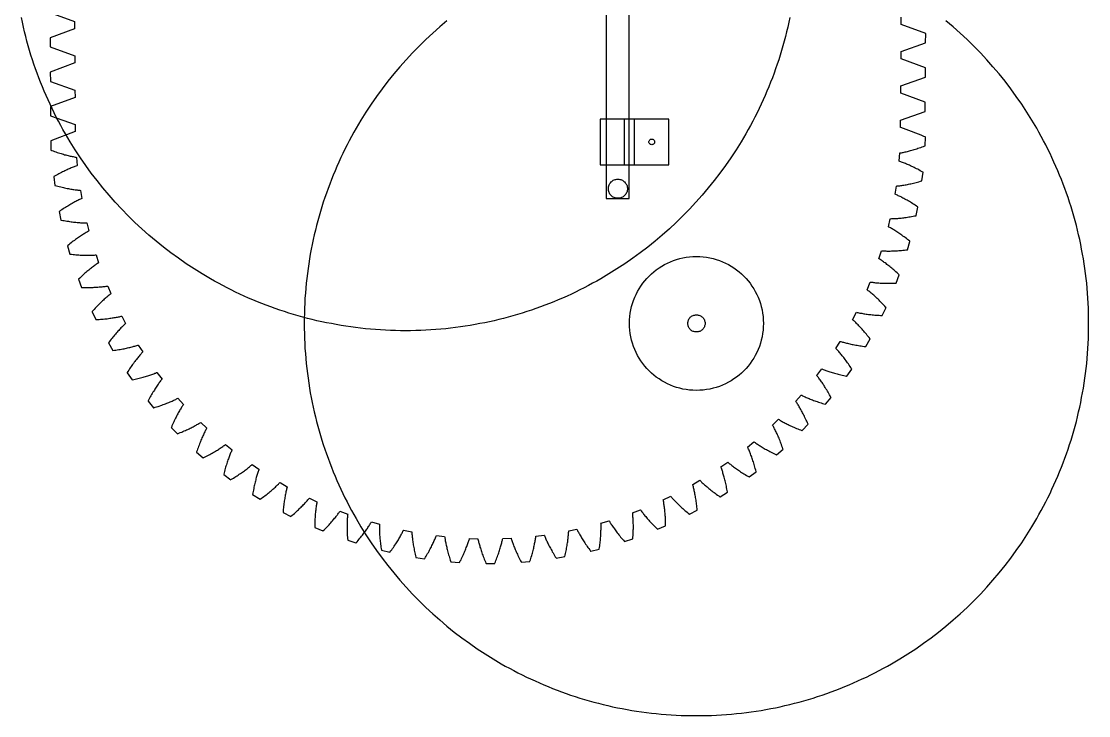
# Model space of a CAD drawing. Extents: x -0.5 to 13.6, y -1.6 to 19.1.
# Drawn here: x -0.35 to 13.6, y -1.65 to 7.43 of the extents above; entities that cross this region are included whole.
import ezdxf

# ---------------------------------------------------------------- set-up
doc = ezdxf.new("R2010")
doc.units = 0
doc.layers.add('Default Layer', color=1, linetype='CONTINUOUS')

msp = doc.modelspace()

# ---------------------------------------------------------------- linework, layer by layer
at = {"layer": 'Default Layer'}
for points in [[(7.294, 14.751), (7.294, 5.111), (7.594, 5.111), (7.594, 14.933), (7.593, 14.933), (5.951, 15.818), (5.811, 15.551), (7.294, 14.751)], [(7.666, 5.551), (7.666, 6.151), (7.216, 6.151), (7.216, 5.551), (7.666, 5.551)], [(8.116, 5.551), (8.116, 6.151), (7.532, 6.151), (7.532, 5.551), (8.116, 5.551)], [(7.891, 5.815), (7.884, 5.816), (7.877, 5.818), (7.871, 5.821), (7.865, 5.826), (7.861, 5.831), (7.857, 5.837), (7.855, 5.844), (7.854, 5.852), (7.855, 5.859), (7.857, 5.866), (7.861, 5.872), (7.865, 5.878), (7.871, 5.882), (7.877, 5.886), (7.884, 5.888), (7.891, 5.888), (7.899, 5.888), (7.905, 5.886), (7.912, 5.882), (7.917, 5.878), (7.922, 5.872), (7.925, 5.866), (7.927, 5.859), (7.928, 5.852), (7.927, 5.844), (7.925, 5.837), (7.922, 5.831), (7.917, 5.826), (7.912, 5.821), (7.905, 5.818), (7.899, 5.816), (7.891, 5.815)], [(7.324, 5.24), (7.324, 5.253), (7.326, 5.265), (7.329, 5.277), (7.334, 5.289), (7.339, 5.299), (7.345, 5.31), (7.352, 5.319), (7.36, 5.328), (7.369, 5.336), (7.379, 5.344), (7.389, 5.35), (7.4, 5.355), (7.412, 5.359), (7.424, 5.362), (7.436, 5.364), (7.449, 5.365), (7.462, 5.364), (7.474, 5.362), (7.486, 5.359), (7.497, 5.355), (7.508, 5.35), (7.519, 5.344), (7.528, 5.336), (7.537, 5.328), (7.545, 5.319), (7.552, 5.31), (7.559, 5.299), (7.564, 5.289), (7.568, 5.277), (7.571, 5.265), (7.573, 5.253), (7.574, 5.24), (7.573, 5.227), (7.571, 5.215), (7.568, 5.203), (7.564, 5.191), (7.559, 5.18), (7.552, 5.17), (7.545, 5.16), (7.537, 5.151), (7.528, 5.143), (7.519, 5.136), (7.508, 5.13), (7.497, 5.125), (7.486, 5.12), (7.474, 5.117), (7.462, 5.116), (7.449, 5.115), (7.436, 5.116), (7.424, 5.117), (7.412, 5.12), (7.4, 5.125), (7.389, 5.13), (7.379, 5.136), (7.369, 5.143), (7.36, 5.151), (7.352, 5.16), (7.345, 5.17), (7.339, 5.18), (7.334, 5.191), (7.329, 5.203), (7.326, 5.215), (7.324, 5.227), (7.324, 5.24)], [(7.6, 3.48), (7.601, 3.525), (7.605, 3.569), (7.61, 3.613), (7.618, 3.656), (7.628, 3.699), (7.639, 3.74), (7.653, 3.781), (7.669, 3.821), (7.686, 3.859), (7.706, 3.897), (7.727, 3.934), (7.749, 3.969), (7.774, 4.004), (7.8, 4.037), (7.827, 4.068), (7.856, 4.099), (7.887, 4.128), (7.918, 4.155), (7.951, 4.181), (7.986, 4.206), (8.021, 4.228), (8.058, 4.249), (8.096, 4.269), (8.134, 4.286), (8.174, 4.302), (8.215, 4.316), (8.256, 4.327), (8.299, 4.337), (8.342, 4.345), (8.386, 4.35), (8.43, 4.354), (8.475, 4.355), (8.52, 4.354), (8.564, 4.35), (8.608, 4.345), (8.651, 4.337), (8.694, 4.327), (8.735, 4.316), (8.776, 4.302), (8.816, 4.286), (8.854, 4.269), (8.892, 4.249), (8.929, 4.228), (8.964, 4.206), (8.999, 4.181), (9.032, 4.155), (9.063, 4.128), (9.094, 4.099), (9.123, 4.068), (9.15, 4.037), (9.176, 4.004), (9.201, 3.969), (9.223, 3.934), (9.244, 3.897), (9.264, 3.859), (9.281, 3.821), (9.297, 3.781), (9.311, 3.74), (9.322, 3.699), (9.332, 3.656), (9.34, 3.613), (9.345, 3.569), (9.349, 3.525), (9.35, 3.48), (9.349, 3.435), (9.345, 3.391), (9.34, 3.347), (9.332, 3.304), (9.322, 3.261), (9.311, 3.22), (9.297, 3.179), (9.281, 3.139), (9.264, 3.101), (9.244, 3.063), (9.223, 3.026), (9.201, 2.991), (9.176, 2.956), (9.15, 2.923), (9.123, 2.892), (9.094, 2.861), (9.063, 2.832), (9.032, 2.805), (8.999, 2.779), (8.964, 2.754), (8.929, 2.732), (8.892, 2.711), (8.854, 2.691), (8.816, 2.674), (8.776, 2.658), (8.735, 2.644), (8.694, 2.633), (8.651, 2.623), (8.608, 2.615), (8.564, 2.61), (8.52, 2.606), (8.475, 2.605), (8.43, 2.606), (8.386, 2.61), (8.342, 2.615), (8.299, 2.623), (8.256, 2.633), (8.215, 2.644), (8.174, 2.658), (8.134, 2.674), (8.096, 2.691), (8.058, 2.711), (8.021, 2.732), (7.986, 2.754), (7.951, 2.779), (7.918, 2.805), (7.887, 2.832), (7.856, 2.861), (7.827, 2.892), (7.8, 2.923), (7.774, 2.956), (7.749, 2.991), (7.727, 3.026), (7.706, 3.063), (7.686, 3.101), (7.669, 3.139), (7.653, 3.179), (7.639, 3.22), (7.628, 3.261), (7.618, 3.304), (7.61, 3.347), (7.605, 3.391), (7.601, 3.435), (7.6, 3.48)], [(8.363, 3.48), (8.363, 3.492), (8.365, 3.503), (8.368, 3.513), (8.371, 3.524), (8.376, 3.534), (8.382, 3.543), (8.388, 3.552), (8.395, 3.56), (8.403, 3.567), (8.412, 3.573), (8.421, 3.579), (8.431, 3.584), (8.442, 3.587), (8.452, 3.59), (8.463, 3.592), (8.475, 3.592), (8.487, 3.592), (8.498, 3.59), (8.508, 3.587), (8.519, 3.584), (8.529, 3.579), (8.538, 3.573), (8.547, 3.567), (8.555, 3.56), (8.562, 3.552), (8.568, 3.543), (8.574, 3.534), (8.579, 3.524), (8.582, 3.513), (8.585, 3.503), (8.587, 3.492), (8.588, 3.48), (8.587, 3.468), (8.585, 3.457), (8.582, 3.447), (8.579, 3.436), (8.574, 3.426), (8.568, 3.417), (8.562, 3.408), (8.555, 3.4), (8.547, 3.393), (8.538, 3.387), (8.529, 3.381), (8.519, 3.376), (8.508, 3.373), (8.498, 3.37), (8.487, 3.368), (8.475, 3.368), (8.463, 3.368), (8.452, 3.37), (8.442, 3.373), (8.431, 3.376), (8.421, 3.381), (8.412, 3.387), (8.403, 3.393), (8.395, 3.4), (8.388, 3.408), (8.382, 3.417), (8.376, 3.426), (8.371, 3.436), (8.368, 3.447), (8.365, 3.457), (8.363, 3.468), (8.363, 3.48)]]:
    msp.add_lwpolyline(points, close=True, dxfattribs=at)
for points in [[(0.028, 7.541), (0.35, 7.426), (0.35, 7.331), (0.029, 7.213), (0.03, 7.092), (0.352, 6.978), (0.352, 6.883), (0.032, 6.764), (0.033, 6.643), (0.355, 6.529), (0.356, 6.434), (0.035, 6.315), (0.036, 6.194), (0.358, 6.081), (0.359, 5.986), (0.039, 5.866), (0.04, 5.745), (0.048, 5.743), (0.048, 5.741), (0.05, 5.741), (0.068, 5.734), (0.087, 5.727), (0.104, 5.721), (0.122, 5.715), (0.139, 5.71), (0.156, 5.704), (0.173, 5.699), (0.189, 5.694), (0.205, 5.69), (0.22, 5.685), (0.236, 5.681), (0.25, 5.677), (0.265, 5.674), (0.279, 5.67), (0.293, 5.667), (0.306, 5.664), (0.319, 5.661), (0.332, 5.659), (0.344, 5.656), (0.356, 5.654), (0.368, 5.652), (0.376, 5.65), (0.385, 5.542), (0.378, 5.54), (0.367, 5.535), (0.355, 5.531), (0.343, 5.527), (0.331, 5.522), (0.319, 5.517), (0.306, 5.512), (0.293, 5.506), (0.28, 5.5), (0.266, 5.494), (0.252, 5.488), (0.238, 5.481), (0.223, 5.474), (0.208, 5.467), (0.193, 5.46), (0.178, 5.452), (0.162, 5.444), (0.146, 5.435), (0.13, 5.426), (0.113, 5.417), (0.096, 5.408), (0.079, 5.398), (0.077, 5.396), (0.092, 5.283), (0.094, 5.283), (0.113, 5.277), (0.132, 5.272), (0.15, 5.268), (0.168, 5.263), (0.186, 5.259), (0.203, 5.255), (0.22, 5.251), (0.236, 5.248), (0.253, 5.244), (0.268, 5.241), (0.284, 5.238), (0.299, 5.236), (0.314, 5.233), (0.328, 5.231), (0.342, 5.229), (0.356, 5.227), (0.369, 5.225), (0.382, 5.224), (0.394, 5.222), (0.406, 5.221), (0.418, 5.22), (0.426, 5.219), (0.444, 5.112), (0.437, 5.109), (0.426, 5.104), (0.415, 5.099), (0.404, 5.093), (0.392, 5.087), (0.38, 5.082), (0.368, 5.075), (0.355, 5.069), (0.342, 5.062), (0.329, 5.055), (0.316, 5.047), (0.302, 5.039), (0.288, 5.031), (0.274, 5.023), (0.26, 5.014), (0.245, 5.005), (0.23, 4.996), (0.214, 4.986), (0.199, 4.976), (0.183, 4.965), (0.167, 4.954), (0.151, 4.943), (0.149, 4.942), (0.172, 4.83), (0.175, 4.83), (0.194, 4.826), (0.213, 4.823), (0.232, 4.819), (0.25, 4.816), (0.268, 4.814), (0.285, 4.811), (0.303, 4.809), (0.319, 4.806), (0.336, 4.804), (0.352, 4.803), (0.368, 4.801), (0.383, 4.8), (0.398, 4.798), (0.412, 4.797), (0.426, 4.796), (0.44, 4.795), (0.453, 4.795), (0.466, 4.794), (0.479, 4.794), (0.491, 4.793), (0.503, 4.793), (0.511, 4.793), (0.537, 4.688), (0.53, 4.684), (0.52, 4.678), (0.51, 4.672), (0.499, 4.666), (0.488, 4.659), (0.476, 4.652), (0.464, 4.645), (0.452, 4.638), (0.44, 4.63), (0.428, 4.622), (0.415, 4.613), (0.402, 4.604), (0.389, 4.595), (0.375, 4.585), (0.361, 4.576), (0.347, 4.565), (0.333, 4.555), (0.319, 4.544), (0.304, 4.532), (0.289, 4.521), (0.274, 4.509), (0.259, 4.496), (0.257, 4.495), (0.289, 4.385), (0.292, 4.385), (0.311, 4.383), (0.33, 4.381), (0.349, 4.379), (0.368, 4.378), (0.386, 4.376), (0.404, 4.375), (0.421, 4.374), (0.438, 4.373), (0.454, 4.373), (0.47, 4.372), (0.486, 4.372), (0.502, 4.371), (0.516, 4.371), (0.531, 4.371), (0.545, 4.372), (0.559, 4.372), (0.572, 4.372), (0.585, 4.373), (0.598, 4.373), (0.61, 4.374), (0.622, 4.375), (0.63, 4.375), (0.664, 4.272), (0.658, 4.268), (0.648, 4.262), (0.638, 4.255), (0.628, 4.248), (0.617, 4.24), (0.606, 4.232), (0.595, 4.224), (0.584, 4.216), (0.572, 4.207), (0.561, 4.198), (0.549, 4.188), (0.536, 4.178), (0.524, 4.168), (0.511, 4.157), (0.498, 4.146), (0.485, 4.135), (0.472, 4.123), (0.458, 4.111), (0.444, 4.099), (0.431, 4.086), (0.417, 4.073), (0.402, 4.059), (0.401, 4.057), (0.442, 3.951), (0.444, 3.951), (0.464, 3.95), (0.483, 3.95), (0.502, 3.95), (0.52, 3.95), (0.539, 3.95), (0.556, 3.95), (0.574, 3.95), (0.591, 3.951), (0.607, 3.952), (0.623, 3.952), (0.639, 3.953), (0.654, 3.954), (0.669, 3.956), (0.684, 3.957), (0.698, 3.958), (0.711, 3.959), (0.725, 3.961), (0.738, 3.962), (0.75, 3.964), (0.762, 3.966), (0.774, 3.967), (0.782, 3.969), (0.825, 3.869), (0.819, 3.864), (0.809, 3.857), (0.8, 3.849), (0.79, 3.841), (0.78, 3.833), (0.77, 3.824), (0.76, 3.815), (0.749, 3.806), (0.738, 3.796), (0.727, 3.786), (0.716, 3.775), (0.704, 3.765), (0.693, 3.753), (0.681, 3.742), (0.669, 3.73), (0.657, 3.717), (0.645, 3.705), (0.632, 3.692), (0.619, 3.678), (0.607, 3.664), (0.594, 3.65), (0.58, 3.635), (0.579, 3.633), (0.628, 3.53), (0.631, 3.531), (0.65, 3.532), (0.67, 3.533), (0.689, 3.534), (0.707, 3.535), (0.725, 3.537), (0.743, 3.539), (0.76, 3.541), (0.777, 3.542), (0.793, 3.544), (0.809, 3.547), (0.825, 3.549), (0.84, 3.551), (0.855, 3.553), (0.869, 3.556), (0.883, 3.558), (0.897, 3.561), (0.91, 3.563), (0.923, 3.566), (0.935, 3.568), (0.947, 3.571), (0.958, 3.574), (0.966, 3.575), (1.017, 3.479), (1.011, 3.474), (1.002, 3.466), (0.994, 3.458), (0.985, 3.449), (0.975, 3.44), (0.966, 3.43), (0.956, 3.421), (0.947, 3.41), (0.936, 3.4), (0.926, 3.389), (0.916, 3.377), (0.905, 3.366), (0.895, 3.354), (0.884, 3.341), (0.873, 3.328), (0.862, 3.315), (0.85, 3.301), (0.839, 3.287), (0.828, 3.273), (0.816, 3.258), (0.804, 3.242), (0.792, 3.227), (0.791, 3.225), (0.848, 3.126), (0.851, 3.127), (0.87, 3.129), (0.889, 3.132), (0.908, 3.135), (0.926, 3.138), (0.944, 3.141), (0.962, 3.144), (0.979, 3.147), (0.996, 3.15), (1.012, 3.153), (1.028, 3.157), (1.043, 3.16), (1.058, 3.164), (1.072, 3.167), (1.086, 3.171), (1.1, 3.174), (1.113, 3.178), (1.126, 3.181), (1.139, 3.185), (1.151, 3.189), (1.162, 3.192), (1.174, 3.196), (1.181, 3.198), (1.24, 3.107), (1.234, 3.101), (1.226, 3.092), (1.218, 3.083), (1.21, 3.074), (1.202, 3.064), (1.193, 3.054), (1.184, 3.043), (1.175, 3.032), (1.166, 3.021), (1.157, 3.009), (1.147, 2.997), (1.138, 2.984), (1.128, 2.972), (1.118, 2.958), (1.108, 2.944), (1.098, 2.93), (1.088, 2.916), (1.078, 2.901), (1.068, 2.885), (1.057, 2.87), (1.047, 2.853), (1.036, 2.837), (1.035, 2.835), (1.1, 2.741), (1.103, 2.742), (1.122, 2.746), (1.141, 2.75), (1.159, 2.754), (1.177, 2.759), (1.195, 2.763), (1.212, 2.768), (1.229, 2.772), (1.245, 2.777), (1.261, 2.781), (1.276, 2.786), (1.291, 2.791), (1.306, 2.795), (1.32, 2.8), (1.334, 2.805), (1.347, 2.809), (1.36, 2.814), (1.373, 2.819), (1.385, 2.823), (1.397, 2.828), (1.408, 2.832), (1.419, 2.837), (1.426, 2.84), (1.492, 2.753), (1.487, 2.747), (1.48, 2.738), (1.472, 2.728), (1.465, 2.718), (1.457, 2.707), (1.45, 2.696), (1.442, 2.685), (1.434, 2.674), (1.425, 2.662), (1.417, 2.649), (1.409, 2.636), (1.4, 2.623), (1.392, 2.609), (1.383, 2.595), (1.374, 2.581), (1.365, 2.566), (1.356, 2.551), (1.347, 2.535), (1.338, 2.519), (1.329, 2.502), (1.32, 2.485), (1.311, 2.468), (1.31, 2.465), (1.382, 2.377), (1.384, 2.378), (1.403, 2.384), (1.422, 2.39), (1.44, 2.395), (1.457, 2.401), (1.475, 2.407), (1.491, 2.413), (1.508, 2.419), (1.524, 2.425), (1.539, 2.431), (1.554, 2.436), (1.569, 2.442), (1.583, 2.448), (1.597, 2.454), (1.61, 2.46), (1.623, 2.465), (1.636, 2.471), (1.648, 2.477), (1.659, 2.482), (1.671, 2.488), (1.682, 2.493), (1.692, 2.498), (1.699, 2.502), (1.772, 2.421), (1.767, 2.414), (1.761, 2.404), (1.754, 2.394), (1.748, 2.384), (1.741, 2.373), (1.734, 2.361), (1.727, 2.349), (1.72, 2.337), (1.713, 2.324), (1.705, 2.311), (1.698, 2.298), (1.691, 2.284), (1.683, 2.27), (1.676, 2.255), (1.668, 2.24), (1.66, 2.224), (1.653, 2.208), (1.645, 2.192), (1.637, 2.175), (1.63, 2.158), (1.622, 2.14), (1.614, 2.122), (1.613, 2.12), (1.693, 2.038), (1.695, 2.039), (1.713, 2.046), (1.731, 2.053), (1.749, 2.06), (1.766, 2.067), (1.782, 2.075), (1.799, 2.082), (1.814, 2.089), (1.83, 2.096), (1.845, 2.103), (1.859, 2.11), (1.873, 2.117), (1.887, 2.124), (1.9, 2.131), (1.913, 2.138), (1.926, 2.145), (1.938, 2.151), (1.949, 2.158), (1.96, 2.164), (1.971, 2.171), (1.982, 2.177), (1.992, 2.183), (1.998, 2.187), (2.077, 2.112), (2.073, 2.105), (2.068, 2.095), (2.062, 2.084), (2.056, 2.073), (2.05, 2.062), (2.045, 2.05), (2.039, 2.037), (2.032, 2.025), (2.026, 2.011), (2.02, 1.998), (2.014, 1.984), (2.008, 1.969), (2.001, 1.954), (1.995, 1.939), (1.989, 1.923), (1.982, 1.907), (1.976, 1.891), (1.969, 1.874), (1.963, 1.856), (1.957, 1.838), (1.951, 1.82), (1.944, 1.801), (1.944, 1.799), (2.029, 1.724), (2.031, 1.725), (2.049, 1.734), (2.066, 1.742), (2.083, 1.751), (2.1, 1.76), (2.116, 1.768), (2.131, 1.776), (2.147, 1.785), (2.161, 1.793), (2.176, 1.802), (2.19, 1.81), (2.203, 1.818), (2.216, 1.826), (2.229, 1.834), (2.241, 1.842), (2.253, 1.849), (2.264, 1.857), (2.275, 1.864), (2.286, 1.872), (2.296, 1.879), (2.306, 1.886), (2.316, 1.893), (2.322, 1.898), (2.407, 1.829), (2.404, 1.822), (2.399, 1.811), (2.394, 1.8), (2.389, 1.789), (2.384, 1.777), (2.379, 1.764), (2.374, 1.751), (2.369, 1.738), (2.364, 1.725), (2.359, 1.711), (2.354, 1.696), (2.349, 1.681), (2.344, 1.666), (2.339, 1.65), (2.333, 1.634), (2.328, 1.617), (2.323, 1.6), (2.318, 1.583), (2.314, 1.565), (2.309, 1.547), (2.304, 1.528), (2.299, 1.509), (2.299, 1.506), (2.39, 1.438), (2.392, 1.44), (2.409, 1.45), (2.426, 1.46), (2.442, 1.47), (2.458, 1.479), (2.473, 1.489), (2.488, 1.499), (2.502, 1.509), (2.516, 1.518), (2.53, 1.527), (2.543, 1.537), (2.556, 1.546), (2.568, 1.555), (2.58, 1.564), (2.592, 1.573), (2.603, 1.581), (2.614, 1.59), (2.624, 1.598), (2.634, 1.606), (2.644, 1.614), (2.653, 1.622), (2.662, 1.63), (2.668, 1.635), (2.758, 1.574), (2.755, 1.566), (2.751, 1.555), (2.747, 1.544), (2.744, 1.532), (2.74, 1.519), (2.736, 1.507), (2.732, 1.494), (2.728, 1.48), (2.724, 1.466), (2.72, 1.451), (2.716, 1.437), (2.712, 1.421), (2.708, 1.406), (2.704, 1.39), (2.701, 1.373), (2.697, 1.356), (2.693, 1.339), (2.69, 1.321), (2.686, 1.303), (2.683, 1.284), (2.68, 1.265), (2.676, 1.246), (2.676, 1.243), (2.773, 1.183), (2.775, 1.184), (2.791, 1.196), (2.807, 1.207), (2.822, 1.218), (2.837, 1.229), (2.851, 1.24), (2.865, 1.251), (2.879, 1.262), (2.892, 1.272), (2.905, 1.283), (2.917, 1.293), (2.929, 1.303), (2.941, 1.313), (2.952, 1.323), (2.963, 1.333), (2.973, 1.342), (2.984, 1.352), (2.993, 1.361), (3.003, 1.37), (3.012, 1.379), (3.02, 1.387), (3.029, 1.396), (3.034, 1.401), (3.128, 1.347), (3.126, 1.34), (3.123, 1.328), (3.12, 1.316), (3.118, 1.304), (3.115, 1.292), (3.112, 1.279), (3.109, 1.265), (3.106, 1.251), (3.103, 1.237), (3.1, 1.222), (3.098, 1.207), (3.095, 1.192), (3.092, 1.176), (3.09, 1.159), (3.088, 1.143), (3.085, 1.125), (3.083, 1.108), (3.081, 1.09), (3.079, 1.071), (3.077, 1.053), (3.075, 1.033), (3.074, 1.014), (3.074, 1.011), (3.175, 0.959), (3.177, 0.96), (3.192, 0.973), (3.206, 0.985), (3.221, 0.998), (3.235, 1.01), (3.248, 1.022), (3.261, 1.034), (3.274, 1.046), (3.286, 1.058), (3.298, 1.069), (3.31, 1.08), (3.321, 1.091), (3.332, 1.102), (3.342, 1.113), (3.352, 1.124), (3.362, 1.134), (3.371, 1.144), (3.38, 1.154), (3.389, 1.164), (3.397, 1.173), (3.405, 1.182), (3.413, 1.191), (3.418, 1.197), (3.516, 1.151), (3.515, 1.144), (3.513, 1.132), (3.511, 1.12), (3.509, 1.108), (3.507, 1.095), (3.505, 1.082), (3.503, 1.068), (3.501, 1.054), (3.5, 1.039), (3.498, 1.025), (3.497, 1.009), (3.495, 0.994), (3.494, 0.978), (3.493, 0.961), (3.492, 0.944), (3.491, 0.927), (3.49, 0.909), (3.489, 0.891), (3.489, 0.872), (3.489, 0.853), (3.488, 0.834), (3.488, 0.814), (3.488, 0.812), (3.593, 0.768), (3.595, 0.77), (3.609, 0.783), (3.623, 0.797), (3.636, 0.811), (3.649, 0.824), (3.662, 0.837), (3.674, 0.85), (3.685, 0.863), (3.697, 0.875), (3.708, 0.888), (3.718, 0.9), (3.729, 0.912), (3.738, 0.924), (3.748, 0.935), (3.757, 0.946), (3.766, 0.958), (3.774, 0.968), (3.783, 0.979), (3.79, 0.989), (3.798, 0.999), (3.805, 1.009), (3.812, 1.019), (3.816, 1.025), (3.918, 0.987), (3.917, 0.979), (3.916, 0.968), (3.915, 0.956), (3.914, 0.943), (3.913, 0.93), (3.913, 0.917), (3.912, 0.903), (3.911, 0.889), (3.911, 0.874), (3.91, 0.859), (3.91, 0.844), (3.91, 0.828), (3.91, 0.812), (3.91, 0.796), (3.911, 0.779), (3.911, 0.761), (3.912, 0.744), (3.912, 0.726), (3.913, 0.707), (3.915, 0.688), (3.916, 0.669), (3.918, 0.649), (3.918, 0.647), (4.026, 0.611), (4.028, 0.613), (4.041, 0.628), (4.053, 0.643), (4.065, 0.657), (4.077, 0.672), (4.089, 0.686), (4.1, 0.7), (4.11, 0.713), (4.12, 0.727), (4.13, 0.74), (4.14, 0.753), (4.149, 0.766), (4.158, 0.778), (4.167, 0.79), (4.175, 0.802), (4.183, 0.814), (4.19, 0.826), (4.198, 0.837), (4.205, 0.848), (4.211, 0.859), (4.218, 0.869), (4.224, 0.879), (4.228, 0.886), (4.332, 0.856), (4.332, 0.848), (4.332, 0.836), (4.332, 0.824), (4.332, 0.812), (4.332, 0.799), (4.332, 0.785), (4.333, 0.772), (4.333, 0.757), (4.334, 0.743), (4.335, 0.728), (4.336, 0.713), (4.337, 0.697), (4.338, 0.681), (4.34, 0.664), (4.341, 0.648), (4.343, 0.63), (4.345, 0.613), (4.348, 0.595), (4.35, 0.576), (4.353, 0.558), (4.356, 0.538), (4.359, 0.519), (4.359, 0.517), (4.47, 0.49), (4.471, 0.492), (4.483, 0.508), (4.494, 0.523), (4.505, 0.539), (4.516, 0.554), (4.526, 0.569), (4.536, 0.584), (4.546, 0.598), (4.555, 0.613), (4.564, 0.627), (4.572, 0.64), (4.58, 0.654), (4.588, 0.667), (4.596, 0.68), (4.603, 0.693), (4.61, 0.705), (4.616, 0.717), (4.623, 0.729), (4.629, 0.74), (4.635, 0.751), (4.64, 0.762), (4.645, 0.773), (4.649, 0.78), (4.755, 0.759), (4.756, 0.751), (4.757, 0.739), (4.758, 0.727), (4.759, 0.714), (4.76, 0.701), (4.761, 0.688), (4.763, 0.674), (4.764, 0.66), (4.766, 0.646), (4.768, 0.631), (4.77, 0.616), (4.773, 0.6), (4.775, 0.585), (4.778, 0.568), (4.781, 0.552), (4.785, 0.534), (4.788, 0.517), (4.792, 0.499), (4.796, 0.481), (4.8, 0.463), (4.804, 0.444), (4.809, 0.425), (4.81, 0.422), (4.922, 0.405), (4.924, 0.407), (4.934, 0.424), (4.944, 0.44), (4.954, 0.456), (4.963, 0.472), (4.972, 0.488), (4.981, 0.504), (4.989, 0.519), (4.997, 0.534), (5.005, 0.549), (5.012, 0.563), (5.019, 0.577), (5.026, 0.591), (5.032, 0.604), (5.038, 0.617), (5.044, 0.63), (5.05, 0.643), (5.055, 0.655), (5.06, 0.667), (5.065, 0.679), (5.07, 0.69), (5.074, 0.701), (5.077, 0.708), (5.185, 0.695), (5.186, 0.688), (5.188, 0.676), (5.19, 0.664), (5.192, 0.652), (5.194, 0.639), (5.196, 0.626), (5.199, 0.612), (5.202, 0.598), (5.205, 0.584), (5.208, 0.57), (5.212, 0.555), (5.215, 0.539), (5.219, 0.524), (5.223, 0.508), (5.228, 0.491), (5.232, 0.474), (5.237, 0.457), (5.242, 0.44), (5.248, 0.422), (5.253, 0.404), (5.259, 0.386), (5.265, 0.367), (5.266, 0.365), (5.38, 0.356), (5.381, 0.358), (5.39, 0.376), (5.399, 0.393), (5.407, 0.41), (5.415, 0.427), (5.423, 0.443), (5.43, 0.46), (5.437, 0.475), (5.444, 0.491), (5.45, 0.506), (5.457, 0.521), (5.462, 0.536), (5.468, 0.55), (5.473, 0.564), (5.479, 0.578), (5.483, 0.591), (5.488, 0.604), (5.492, 0.616), (5.497, 0.629), (5.5, 0.641), (5.504, 0.652), (5.508, 0.663), (5.51, 0.671), (5.618, 0.667), (5.62, 0.659), (5.623, 0.648), (5.626, 0.636), (5.629, 0.624), (5.632, 0.611), (5.635, 0.599), (5.639, 0.585), (5.643, 0.572), (5.647, 0.558), (5.652, 0.543), (5.656, 0.529), (5.661, 0.514), (5.666, 0.499), (5.672, 0.483), (5.677, 0.467), (5.683, 0.451), (5.689, 0.434), (5.696, 0.417), (5.703, 0.4), (5.71, 0.382), (5.717, 0.364), (5.725, 0.346), (5.726, 0.344), (5.84, 0.345), (5.841, 0.347), (5.848, 0.365), (5.856, 0.383), (5.863, 0.401), (5.869, 0.418), (5.876, 0.435), (5.882, 0.452), (5.887, 0.468), (5.893, 0.484), (5.898, 0.5), (5.903, 0.515), (5.908, 0.53), (5.912, 0.545), (5.916, 0.559), (5.92, 0.573), (5.924, 0.587), (5.928, 0.6), (5.931, 0.613), (5.934, 0.626), (5.937, 0.638), (5.94, 0.65), (5.942, 0.661), (5.944, 0.669), (6.053, 0.674), (6.055, 0.666), (6.059, 0.655), (6.062, 0.644), (6.066, 0.632), (6.071, 0.619), (6.075, 0.607), (6.08, 0.594), (6.085, 0.581), (6.09, 0.567), (6.096, 0.553), (6.101, 0.539), (6.108, 0.524), (6.114, 0.51), (6.12, 0.494), (6.127, 0.479), (6.135, 0.463), (6.142, 0.447), (6.15, 0.431), (6.158, 0.414), (6.167, 0.397), (6.176, 0.38), (6.185, 0.363), (6.186, 0.36), (6.299, 0.37), (6.3, 0.373), (6.306, 0.391), (6.312, 0.41), (6.317, 0.428), (6.323, 0.446), (6.328, 0.463), (6.332, 0.48), (6.337, 0.497), (6.341, 0.513), (6.345, 0.529), (6.349, 0.545), (6.352, 0.561), (6.355, 0.576), (6.358, 0.59), (6.361, 0.604), (6.364, 0.618), (6.366, 0.632), (6.369, 0.645), (6.371, 0.658), (6.373, 0.67), (6.375, 0.682), (6.376, 0.694), (6.377, 0.702), (6.485, 0.715), (6.488, 0.708), (6.492, 0.697), (6.497, 0.686), (6.502, 0.674), (6.507, 0.663), (6.513, 0.65), (6.519, 0.638), (6.525, 0.625), (6.531, 0.612), (6.538, 0.599), (6.544, 0.585), (6.552, 0.571), (6.559, 0.557), (6.567, 0.542), (6.575, 0.527), (6.584, 0.512), (6.592, 0.497), (6.602, 0.481), (6.611, 0.465), (6.621, 0.449), (6.631, 0.432), (6.642, 0.416), (6.643, 0.414), (6.755, 0.433), (6.756, 0.435), (6.76, 0.454), (6.765, 0.473), (6.769, 0.492), (6.772, 0.51), (6.776, 0.527), (6.779, 0.545), (6.782, 0.562), (6.785, 0.579), (6.788, 0.595), (6.79, 0.611), (6.793, 0.627), (6.795, 0.642), (6.796, 0.657), (6.798, 0.671), (6.8, 0.685), (6.801, 0.699), (6.802, 0.712), (6.803, 0.725), (6.804, 0.738), (6.805, 0.75), (6.806, 0.761), (6.806, 0.769), (6.913, 0.792), (6.916, 0.785), (6.921, 0.774), (6.927, 0.763), (6.933, 0.752), (6.939, 0.741), (6.945, 0.729), (6.952, 0.717), (6.959, 0.705), (6.967, 0.692), (6.974, 0.679), (6.982, 0.666), (6.991, 0.653), (6.999, 0.639), (7.008, 0.625), (7.018, 0.611), (7.027, 0.597), (7.037, 0.582), (7.048, 0.567), (7.058, 0.552), (7.069, 0.537), (7.081, 0.521), (7.093, 0.506), (7.094, 0.504), (7.205, 0.532), (7.205, 0.534), (7.208, 0.553), (7.211, 0.573), (7.213, 0.591), (7.216, 0.61), (7.218, 0.628), (7.22, 0.645), (7.221, 0.663), (7.223, 0.68), (7.224, 0.696), (7.225, 0.712), (7.226, 0.728), (7.227, 0.743), (7.228, 0.758), (7.228, 0.773), (7.229, 0.787), (7.229, 0.801), (7.229, 0.814), (7.229, 0.827), (7.229, 0.839), (7.229, 0.852), (7.229, 0.863), (7.228, 0.871), (7.333, 0.902), (7.337, 0.895), (7.343, 0.885), (7.349, 0.875), (7.356, 0.864), (7.363, 0.853), (7.37, 0.842), (7.378, 0.831), (7.386, 0.819), (7.394, 0.807), (7.403, 0.795), (7.412, 0.783), (7.422, 0.77), (7.431, 0.757), (7.441, 0.744), (7.452, 0.731), (7.463, 0.717), (7.474, 0.703), (7.485, 0.689), (7.497, 0.675), (7.51, 0.661), (7.522, 0.646), (7.535, 0.631), (7.537, 0.63), (7.645, 0.666), (7.645, 0.669), (7.646, 0.688), (7.648, 0.708), (7.649, 0.727), (7.649, 0.745), (7.65, 0.763), (7.65, 0.781), (7.651, 0.798), (7.651, 0.815), (7.651, 0.832), (7.651, 0.848), (7.65, 0.864), (7.65, 0.879), (7.649, 0.894), (7.649, 0.908), (7.648, 0.923), (7.647, 0.936), (7.646, 0.95), (7.645, 0.963), (7.644, 0.975), (7.643, 0.987), (7.642, 0.999), (7.641, 1.007), (7.742, 1.046), (7.747, 1.039), (7.754, 1.03), (7.761, 1.02), (7.769, 1.01), (7.777, 1), (7.785, 0.989), (7.793, 0.979), (7.802, 0.968), (7.812, 0.956), (7.821, 0.945), (7.831, 0.933), (7.842, 0.921), (7.852, 0.909), (7.863, 0.897), (7.875, 0.885), (7.887, 0.872), (7.899, 0.859), (7.912, 0.846), (7.925, 0.833), (7.938, 0.82), (7.952, 0.806), (7.966, 0.792), (7.968, 0.791), (8.073, 0.836), (8.073, 0.838), (8.072, 0.858), (8.072, 0.877), (8.071, 0.896), (8.071, 0.915), (8.07, 0.933), (8.069, 0.951), (8.068, 0.968), (8.067, 0.985), (8.065, 1.001), (8.064, 1.018), (8.062, 1.033), (8.061, 1.048), (8.059, 1.063), (8.057, 1.078), (8.055, 1.092), (8.053, 1.105), (8.051, 1.119), (8.049, 1.131), (8.047, 1.144), (8.045, 1.156), (8.043, 1.167), (8.041, 1.175), (8.139, 1.222), (8.144, 1.216), (8.152, 1.207), (8.16, 1.198), (8.168, 1.189), (8.177, 1.179), (8.186, 1.169), (8.196, 1.159), (8.205, 1.149), (8.216, 1.139), (8.226, 1.128), (8.237, 1.117), (8.248, 1.106), (8.26, 1.095), (8.272, 1.084), (8.284, 1.072), (8.297, 1.061), (8.31, 1.049), (8.324, 1.037), (8.338, 1.025), (8.353, 1.012), (8.367, 1), (8.383, 0.988), (8.385, 0.986), (8.485, 1.04), (8.485, 1.042), (8.483, 1.062), (8.481, 1.081), (8.479, 1.1), (8.477, 1.118), (8.475, 1.136), (8.472, 1.154), (8.47, 1.171), (8.467, 1.188), (8.465, 1.204), (8.462, 1.22), (8.459, 1.235), (8.456, 1.25), (8.453, 1.265), (8.45, 1.279), (8.447, 1.293), (8.444, 1.307), (8.441, 1.32), (8.438, 1.332), (8.435, 1.344), (8.432, 1.356), (8.429, 1.367), (8.427, 1.375), (8.521, 1.43), (8.526, 1.424), (8.535, 1.416), (8.543, 1.408), (8.552, 1.399), (8.562, 1.39), (8.572, 1.381), (8.582, 1.372), (8.592, 1.362), (8.603, 1.353), (8.615, 1.343), (8.627, 1.333), (8.639, 1.323), (8.651, 1.313), (8.664, 1.303), (8.677, 1.292), (8.691, 1.281), (8.705, 1.271), (8.72, 1.26), (8.735, 1.249), (8.75, 1.238), (8.766, 1.227), (8.782, 1.216), (8.784, 1.214), (8.88, 1.276), (8.88, 1.278), (8.876, 1.297), (8.873, 1.316), (8.869, 1.335), (8.866, 1.353), (8.862, 1.371), (8.858, 1.388), (8.854, 1.405), (8.85, 1.422), (8.846, 1.438), (8.842, 1.453), (8.838, 1.469), (8.834, 1.483), (8.83, 1.498), (8.826, 1.512), (8.822, 1.525), (8.818, 1.539), (8.814, 1.551), (8.81, 1.564), (8.806, 1.575), (8.802, 1.587), (8.798, 1.598), (8.795, 1.605), (8.884, 1.668), (8.89, 1.662), (8.899, 1.655), (8.909, 1.647), (8.918, 1.639), (8.928, 1.631), (8.939, 1.623), (8.95, 1.615), (8.961, 1.606), (8.973, 1.597), (8.985, 1.589), (8.997, 1.58), (9.01, 1.571), (9.024, 1.561), (9.037, 1.552), (9.051, 1.543), (9.066, 1.533), (9.081, 1.524), (9.096, 1.514), (9.112, 1.505), (9.128, 1.495), (9.145, 1.485), (9.162, 1.475), (9.164, 1.474), (9.255, 1.543), (9.254, 1.545), (9.249, 1.564), (9.244, 1.583), (9.239, 1.601), (9.234, 1.619), (9.229, 1.636), (9.224, 1.653), (9.219, 1.67), (9.214, 1.686), (9.208, 1.702), (9.203, 1.717), (9.198, 1.732), (9.193, 1.746), (9.187, 1.76), (9.182, 1.774), (9.177, 1.787), (9.172, 1.8), (9.167, 1.812), (9.162, 1.824), (9.157, 1.836), (9.152, 1.847), (9.147, 1.857), (9.143, 1.865), (9.227, 1.934), (9.234, 1.929), (9.243, 1.922), (9.253, 1.915), (9.264, 1.908), (9.274, 1.901), (9.286, 1.894), (9.297, 1.886), (9.309, 1.879), (9.321, 1.871), (9.334, 1.863), (9.347, 1.855), (9.361, 1.847), (9.375, 1.839), (9.389, 1.831), (9.404, 1.823), (9.419, 1.815), (9.435, 1.806), (9.451, 1.798), (9.468, 1.79), (9.485, 1.781), (9.502, 1.773), (9.52, 1.764), (9.522, 1.763), (9.607, 1.839), (9.606, 1.842), (9.6, 1.86), (9.593, 1.878), (9.587, 1.896), (9.58, 1.914), (9.574, 1.93), (9.567, 1.947), (9.561, 1.963), (9.554, 1.979), (9.548, 1.994), (9.541, 2.009), (9.535, 2.023), (9.528, 2.037), (9.522, 2.051), (9.516, 2.064), (9.509, 2.076), (9.503, 2.089), (9.497, 2.101), (9.491, 2.112), (9.485, 2.123), (9.48, 2.134), (9.474, 2.144), (9.47, 2.151), (9.548, 2.227), (9.555, 2.223), (9.565, 2.217), (9.575, 2.21), (9.586, 2.204), (9.597, 2.198), (9.609, 2.191), (9.621, 2.185), (9.634, 2.178), (9.647, 2.172), (9.66, 2.165), (9.674, 2.158), (9.688, 2.151), (9.703, 2.144), (9.718, 2.137), (9.733, 2.13), (9.749, 2.123), (9.765, 2.116), (9.782, 2.109), (9.799, 2.102), (9.817, 2.095), (9.835, 2.088), (9.853, 2.081), (9.855, 2.08), (9.934, 2.163), (9.933, 2.165), (9.925, 2.183), (9.917, 2.201), (9.909, 2.218), (9.901, 2.235), (9.893, 2.251), (9.886, 2.267), (9.878, 2.283), (9.87, 2.298), (9.862, 2.312), (9.855, 2.327), (9.847, 2.34), (9.84, 2.354), (9.832, 2.367), (9.825, 2.379), (9.818, 2.392), (9.811, 2.403), (9.804, 2.415), (9.797, 2.426), (9.79, 2.436), (9.783, 2.446), (9.777, 2.456), (9.772, 2.463), (9.844, 2.544), (9.851, 2.541), (9.862, 2.536), (9.873, 2.53), (9.884, 2.525), (9.896, 2.52), (9.908, 2.514), (9.92, 2.509), (9.933, 2.503), (9.947, 2.498), (9.961, 2.492), (9.975, 2.486), (9.99, 2.481), (10.005, 2.475), (10.02, 2.469), (10.036, 2.463), (10.053, 2.458), (10.069, 2.452), (10.087, 2.446), (10.104, 2.441), (10.122, 2.435), (10.141, 2.43), (10.16, 2.424), (10.162, 2.423), (10.234, 2.512), (10.233, 2.514), (10.223, 2.532), (10.214, 2.549), (10.205, 2.565), (10.196, 2.581), (10.186, 2.597), (10.177, 2.612), (10.168, 2.627), (10.159, 2.641), (10.15, 2.655), (10.142, 2.669), (10.133, 2.682), (10.125, 2.695), (10.116, 2.707), (10.108, 2.719), (10.1, 2.731), (10.092, 2.742), (10.084, 2.752), (10.076, 2.763), (10.068, 2.773), (10.061, 2.782), (10.053, 2.792), (10.049, 2.798), (10.113, 2.885), (10.121, 2.882), (10.132, 2.878), (10.143, 2.873), (10.155, 2.869), (10.167, 2.865), (10.18, 2.86), (10.193, 2.856), (10.206, 2.851), (10.22, 2.847), (10.234, 2.842), (10.249, 2.838), (10.264, 2.833), (10.279, 2.829), (10.295, 2.824), (10.312, 2.82), (10.328, 2.815), (10.346, 2.811), (10.363, 2.807), (10.381, 2.803), (10.4, 2.798), (10.419, 2.794), (10.438, 2.79), (10.44, 2.79), (10.505, 2.884), (10.503, 2.886), (10.493, 2.903), (10.482, 2.919), (10.471, 2.935), (10.461, 2.95), (10.451, 2.965), (10.44, 2.979), (10.43, 2.993), (10.42, 3.007), (10.41, 3.02), (10.4, 3.033), (10.391, 3.045), (10.381, 3.057), (10.372, 3.069), (10.362, 3.08), (10.353, 3.091), (10.344, 3.102), (10.336, 3.112), (10.327, 3.121), (10.319, 3.131), (10.31, 3.14), (10.302, 3.148), (10.297, 3.154), (10.355, 3.246), (10.362, 3.244), (10.373, 3.24), (10.385, 3.237), (10.397, 3.234), (10.41, 3.23), (10.423, 3.227), (10.436, 3.223), (10.45, 3.22), (10.464, 3.216), (10.478, 3.213), (10.493, 3.21), (10.509, 3.206), (10.525, 3.203), (10.541, 3.2), (10.557, 3.197), (10.575, 3.194), (10.592, 3.191), (10.61, 3.188), (10.628, 3.186), (10.647, 3.183), (10.666, 3.18), (10.686, 3.178), (10.688, 3.178), (10.745, 3.277), (10.743, 3.279), (10.731, 3.294), (10.719, 3.31), (10.707, 3.324), (10.696, 3.339), (10.684, 3.353), (10.673, 3.366), (10.662, 3.38), (10.65, 3.392), (10.639, 3.405), (10.629, 3.417), (10.618, 3.428), (10.607, 3.439), (10.597, 3.45), (10.587, 3.461), (10.577, 3.471), (10.567, 3.481), (10.558, 3.49), (10.549, 3.499), (10.539, 3.508), (10.531, 3.516), (10.522, 3.524), (10.516, 3.529), (10.566, 3.626), (10.574, 3.624), (10.585, 3.621), (10.597, 3.619), (10.609, 3.616), (10.622, 3.614), (10.635, 3.612), (10.649, 3.609), (10.663, 3.607), (10.677, 3.605), (10.692, 3.602), (10.707, 3.6), (10.723, 3.598), (10.739, 3.596), (10.755, 3.595), (10.772, 3.593), (10.789, 3.591), (10.807, 3.59), (10.825, 3.588), (10.844, 3.587), (10.863, 3.586), (10.882, 3.585), (10.902, 3.584), (10.904, 3.584), (10.952, 3.687), (10.951, 3.689), (10.937, 3.704), (10.924, 3.718), (10.911, 3.732), (10.899, 3.745), (10.886, 3.758), (10.873, 3.771), (10.861, 3.783), (10.849, 3.795), (10.837, 3.806), (10.825, 3.818), (10.814, 3.828), (10.802, 3.839), (10.791, 3.849), (10.78, 3.858), (10.77, 3.867), (10.759, 3.876), (10.749, 3.885), (10.739, 3.893), (10.729, 3.901), (10.72, 3.908), (10.71, 3.916), (10.704, 3.92), (10.746, 4.021), (10.754, 4.02), (10.766, 4.018), (10.778, 4.017), (10.79, 4.015), (10.803, 4.014), (10.816, 4.012), (10.83, 4.011), (10.844, 4.01), (10.859, 4.009), (10.874, 4.008), (10.889, 4.007), (10.905, 4.006), (10.921, 4.006), (10.937, 4.005), (10.954, 4.005), (10.972, 4.005), (10.989, 4.004), (11.007, 4.005), (11.026, 4.005), (11.045, 4.005), (11.064, 4.006), (11.084, 4.007), (11.086, 4.007), (11.126, 4.114), (11.124, 4.115), (11.11, 4.129), (11.096, 4.142), (11.082, 4.155), (11.068, 4.167), (11.054, 4.179), (11.041, 4.19), (11.028, 4.202), (11.015, 4.212), (11.002, 4.223), (10.989, 4.233), (10.977, 4.243), (10.965, 4.252), (10.953, 4.261), (10.941, 4.27), (10.93, 4.278), (10.919, 4.286), (10.908, 4.294), (10.897, 4.301), (10.887, 4.308), (10.876, 4.315), (10.867, 4.322), (10.86, 4.326), (10.894, 4.429), (10.902, 4.429), (10.914, 4.428), (10.926, 4.427), (10.938, 4.427), (10.951, 4.427), (10.965, 4.426), (10.978, 4.426), (10.992, 4.426), (11.007, 4.426), (11.022, 4.427), (11.037, 4.427), (11.053, 4.427), (11.069, 4.428), (11.086, 4.429), (11.103, 4.43), (11.12, 4.431), (11.138, 4.432), (11.156, 4.434), (11.174, 4.436), (11.193, 4.438), (11.212, 4.44), (11.232, 4.442), (11.234, 4.443), (11.265, 4.552), (11.263, 4.554), (11.248, 4.566), (11.233, 4.578), (11.218, 4.589), (11.203, 4.601), (11.188, 4.611), (11.174, 4.622), (11.16, 4.632), (11.146, 4.642), (11.133, 4.651), (11.119, 4.66), (11.106, 4.669), (11.093, 4.677), (11.081, 4.685), (11.068, 4.693), (11.056, 4.701), (11.044, 4.708), (11.033, 4.714), (11.022, 4.721), (11.011, 4.727), (11, 4.733), (10.99, 4.739), (10.983, 4.742), (11.008, 4.848), (11.016, 4.848), (11.028, 4.849), (11.04, 4.849), (11.053, 4.85), (11.066, 4.85), (11.079, 4.851), (11.093, 4.852), (11.107, 4.853), (11.121, 4.854), (11.136, 4.856), (11.151, 4.857), (11.167, 4.859), (11.183, 4.861), (11.2, 4.863), (11.216, 4.866), (11.233, 4.868), (11.251, 4.871), (11.269, 4.874), (11.287, 4.877), (11.306, 4.881), (11.325, 4.884), (11.344, 4.888), (11.346, 4.889), (11.369, 5.001), (11.367, 5.002), (11.35, 5.013), (11.334, 5.024), (11.318, 5.034), (11.303, 5.044), (11.287, 5.054), (11.272, 5.063), (11.257, 5.072), (11.243, 5.08), (11.228, 5.089), (11.214, 5.097), (11.2, 5.104), (11.187, 5.111), (11.174, 5.118), (11.161, 5.125), (11.148, 5.132), (11.136, 5.138), (11.124, 5.144), (11.112, 5.149), (11.101, 5.154), (11.09, 5.16), (11.079, 5.164), (11.072, 5.167), (11.089, 5.275), (11.097, 5.276), (11.108, 5.277), (11.12, 5.278), (11.133, 5.28), (11.146, 5.282), (11.159, 5.283), (11.172, 5.286), (11.186, 5.288), (11.201, 5.29), (11.215, 5.293), (11.231, 5.296), (11.246, 5.299), (11.262, 5.302), (11.278, 5.305), (11.295, 5.309), (11.311, 5.313), (11.329, 5.317), (11.346, 5.322), (11.364, 5.326), (11.382, 5.331), (11.401, 5.337), (11.42, 5.342), (11.422, 5.343), (11.436, 5.456), (11.433, 5.457), (11.416, 5.467), (11.399, 5.476), (11.383, 5.485), (11.366, 5.494), (11.35, 5.502), (11.334, 5.51), (11.319, 5.518), (11.304, 5.525), (11.289, 5.532), (11.274, 5.539), (11.26, 5.546), (11.246, 5.552), (11.232, 5.558), (11.218, 5.563), (11.205, 5.569), (11.193, 5.574), (11.18, 5.579), (11.168, 5.583), (11.156, 5.588), (11.145, 5.592), (11.134, 5.596), (11.126, 5.598), (11.134, 5.707), (11.142, 5.708), (11.154, 5.71), (11.166, 5.713), (11.178, 5.715), (11.191, 5.718), (11.204, 5.721), (11.217, 5.724), (11.231, 5.727), (11.245, 5.731), (11.259, 5.735), (11.274, 5.739), (11.289, 5.743), (11.305, 5.748), (11.321, 5.752), (11.337, 5.757), (11.353, 5.763), (11.37, 5.768), (11.387, 5.774), (11.405, 5.78), (11.423, 5.787), (11.441, 5.793), (11.459, 5.8), (11.462, 5.801), (11.466, 5.915), (11.463, 5.916), (11.445, 5.924), (11.428, 5.932), (11.412, 5.939), (11.214, 6.013), (11.146, 6.039), (11.141, 6.04), (11.142, 6.135), (11.464, 6.249), (11.465, 6.37), (11.145, 6.489), (11.145, 6.584), (11.468, 6.698), (11.468, 6.819), (11.148, 6.937), (11.148, 7.032), (11.47, 7.147), (11.471, 7.268), (11.15, 7.386), (11.151, 7.481)], [(9.696, 7.477), (9.683, 7.415), (9.669, 7.353), (9.654, 7.291), (9.639, 7.229), (9.622, 7.168), (9.605, 7.107), (9.588, 7.046), (9.569, 6.986), (9.55, 6.926), (9.531, 6.866), (9.51, 6.807), (9.489, 6.748), (9.467, 6.689), (9.444, 6.631), (9.421, 6.573), (9.397, 6.515), (9.373, 6.458), (9.347, 6.401), (9.321, 6.344), (9.295, 6.288), (9.267, 6.232), (9.239, 6.177), (9.211, 6.122), (9.181, 6.067), (9.151, 6.013), (9.121, 5.959), (9.058, 5.853), (8.993, 5.748), (8.925, 5.645), (8.854, 5.543), (8.782, 5.444), (8.707, 5.346), (8.63, 5.25), (8.55, 5.156), (8.469, 5.064), (8.385, 4.974), (8.299, 4.886), (8.211, 4.8), (8.121, 4.716), (8.029, 4.635), (7.935, 4.555), (7.839, 4.478), (7.741, 4.403), (7.642, 4.331), (7.54, 4.26), (7.437, 4.192), (7.332, 4.127), (7.226, 4.064), (7.172, 4.033), (7.118, 4.004), (7.063, 3.974), (7.008, 3.946), (6.953, 3.918), (6.897, 3.89), (6.841, 3.864), (6.784, 3.838), (6.727, 3.812), (6.67, 3.788), (6.612, 3.764), (6.554, 3.74), (6.496, 3.718), (6.437, 3.696), (6.378, 3.675), (6.319, 3.654), (6.259, 3.634), (6.199, 3.615), (6.139, 3.597), (6.078, 3.579), (6.017, 3.563), (5.956, 3.546), (5.894, 3.531), (5.832, 3.516), (5.77, 3.502), (5.708, 3.489), (5.645, 3.477), (5.582, 3.465), (5.519, 3.454), (5.455, 3.444), (5.392, 3.435), (5.328, 3.426), (5.263, 3.418), (5.199, 3.411), (5.134, 3.405), (5.069, 3.4), (5.004, 3.395), (4.939, 3.392), (4.873, 3.389), (4.807, 3.387), (4.741, 3.385), (4.675, 3.385), (4.609, 3.385), (4.543, 3.387), (4.477, 3.389), (4.411, 3.392), (4.346, 3.395), (4.281, 3.4), (4.216, 3.405), (4.151, 3.411), (4.086, 3.418), (4.022, 3.426), (3.958, 3.435), (3.894, 3.444), (3.831, 3.454), (3.768, 3.465), (3.705, 3.477), (3.642, 3.489), (3.58, 3.502), (3.517, 3.516), (3.456, 3.531), (3.394, 3.546), (3.333, 3.563), (3.272, 3.579), (3.211, 3.597), (3.151, 3.615), (3.091, 3.634), (3.031, 3.654), (2.972, 3.675), (2.913, 3.696), (2.854, 3.718), (2.796, 3.74), (2.738, 3.764), (2.68, 3.788), (2.623, 3.812), (2.566, 3.838), (2.509, 3.864), (2.453, 3.89), (2.397, 3.918), (2.342, 3.946), (2.287, 3.974), (2.232, 4.004), (2.178, 4.033), (2.124, 4.064), (2.017, 4.127), (1.913, 4.192), (1.809, 4.26), (1.708, 4.331), (1.609, 4.403), (1.511, 4.478), (1.415, 4.555), (1.321, 4.635), (1.229, 4.716), (1.139, 4.8), (1.051, 4.886), (0.965, 4.974), (0.881, 5.064), (0.8, 5.156), (0.72, 5.25), (0.643, 5.346), (0.568, 5.444), (0.495, 5.543), (0.425, 5.645), (0.357, 5.748), (0.292, 5.853), (0.229, 5.959), (0.198, 6.013), (0.168, 6.067), (0.139, 6.122), (0.111, 6.177), (0.083, 6.232), (0.055, 6.288), (0.029, 6.344), (0.003, 6.401), (-0.023, 6.458), (-0.047, 6.515), (-0.071, 6.573), (-0.095, 6.631), (-0.117, 6.689), (-0.139, 6.748), (-0.16, 6.807), (-0.181, 6.866), (-0.201, 6.926), (-0.22, 6.986), (-0.238, 7.046), (-0.256, 7.107), (-0.273, 7.168), (-0.289, 7.229), (-0.304, 7.291), (-0.319, 7.353), (-0.333, 7.415), (-0.346, 7.477)], [(5.215, 7.435), (5.121, 7.355), (5.029, 7.274), (4.939, 7.19), (4.851, 7.104), (4.765, 7.016), (4.681, 6.926), (4.6, 6.834), (4.52, 6.74), (4.443, 6.644), (4.368, 6.546), (4.295, 6.447), (4.225, 6.345), (4.157, 6.242), (4.092, 6.137), (4.029, 6.031), (3.998, 5.977), (3.969, 5.923), (3.939, 5.868), (3.911, 5.813), (3.883, 5.758), (3.855, 5.702), (3.829, 5.646), (3.803, 5.589), (3.777, 5.532), (3.753, 5.475), (3.729, 5.417), (3.705, 5.359), (3.683, 5.301), (3.661, 5.242), (3.64, 5.183), (3.619, 5.124), (3.599, 5.064), (3.58, 5.004), (3.562, 4.944), (3.544, 4.883), (3.527, 4.822), (3.511, 4.761), (3.496, 4.699), (3.481, 4.637), (3.467, 4.575), (3.454, 4.513), (3.442, 4.45), (3.43, 4.387), (3.419, 4.324), (3.409, 4.26), (3.4, 4.197), (3.391, 4.133), (3.383, 4.068), (3.376, 4.004), (3.37, 3.939), (3.365, 3.874), (3.36, 3.809), (3.357, 3.744), (3.354, 3.678), (3.352, 3.612), (3.35, 3.546), (3.35, 3.48), (3.35, 3.48), (3.35, 3.414), (3.352, 3.348), (3.354, 3.282), (3.357, 3.216), (3.36, 3.151), (3.365, 3.086), (3.37, 3.021), (3.376, 2.956), (3.383, 2.892), (3.391, 2.827), (3.4, 2.763), (3.409, 2.7), (3.419, 2.636), (3.43, 2.573), (3.442, 2.51), (3.454, 2.447), (3.467, 2.385), (3.481, 2.323), (3.496, 2.261), (3.511, 2.199), (3.527, 2.138), (3.544, 2.077), (3.562, 2.016), (3.58, 1.956), (3.599, 1.896), (3.619, 1.836), (3.64, 1.777), (3.661, 1.718), (3.683, 1.659), (3.705, 1.601), (3.729, 1.543), (3.753, 1.485), (3.777, 1.428), (3.803, 1.371), (3.829, 1.314), (3.855, 1.258), (3.883, 1.202), (3.911, 1.147), (3.939, 1.092), (3.969, 1.037), (3.998, 0.983), (4.029, 0.929), (4.092, 0.823), (4.157, 0.718), (4.225, 0.615), (4.295, 0.513), (4.368, 0.414), (4.443, 0.316), (4.52, 0.22), (4.6, 0.126), (4.681, 0.034), (4.765, -0.056), (4.851, -0.144), (4.939, -0.23), (5.029, -0.314), (5.121, -0.395), (5.215, -0.475), (5.311, -0.552), (5.409, -0.627), (5.508, -0.699), (5.61, -0.77), (5.713, -0.838), (5.817, -0.903), (5.924, -0.966), (5.978, -0.997), (6.032, -1.026), (6.087, -1.056), (6.142, -1.084), (6.197, -1.112), (6.253, -1.14), (6.309, -1.166), (6.366, -1.192), (6.423, -1.218), (6.48, -1.242), (6.538, -1.266), (6.596, -1.29), (6.654, -1.312), (6.713, -1.334), (6.772, -1.355), (6.831, -1.376), (6.891, -1.396), (6.951, -1.415), (7.011, -1.433), (7.072, -1.451), (7.133, -1.467), (7.194, -1.484), (7.256, -1.499), (7.318, -1.514), (7.38, -1.528), (7.442, -1.541), (7.505, -1.553), (7.568, -1.565), (7.631, -1.576), (7.694, -1.586), (7.758, -1.595), (7.822, -1.604), (7.886, -1.612), (7.951, -1.619), (8.016, -1.625), (8.081, -1.63), (8.146, -1.635), (8.211, -1.638), (8.277, -1.641), (8.343, -1.643), (8.409, -1.645), (8.475, -1.645), (8.541, -1.645), (8.607, -1.643), (8.673, -1.641), (8.739, -1.638), (8.804, -1.635), (8.869, -1.63), (8.934, -1.625), (8.999, -1.619), (9.063, -1.612), (9.128, -1.604), (9.192, -1.595), (9.255, -1.586), (9.319, -1.576), (9.382, -1.565), (9.445, -1.553), (9.508, -1.541), (9.57, -1.528), (9.632, -1.514), (9.694, -1.499), (9.756, -1.484), (9.817, -1.467), (9.878, -1.451), (9.939, -1.433), (9.999, -1.415), (10.059, -1.396), (10.119, -1.376), (10.178, -1.355), (10.237, -1.334), (10.296, -1.312), (10.354, -1.29), (10.412, -1.266), (10.47, -1.242), (10.527, -1.218), (10.584, -1.192), (10.641, -1.166), (10.697, -1.14), (10.753, -1.112), (10.808, -1.084), (10.863, -1.056), (10.918, -1.026), (10.972, -0.997), (11.026, -0.966), (11.132, -0.903), (11.237, -0.838), (11.34, -0.77), (11.442, -0.699), (11.541, -0.627), (11.639, -0.552), (11.735, -0.475), (11.829, -0.395), (11.921, -0.314), (12.011, -0.23), (12.099, -0.144), (12.185, -0.056), (12.269, 0.034), (12.35, 0.126), (12.43, 0.22), (12.507, 0.316), (12.582, 0.414), (12.654, 0.513), (12.725, 0.615), (12.793, 0.718), (12.858, 0.823), (12.921, 0.929), (12.951, 0.983), (12.981, 1.037), (13.011, 1.092), (13.039, 1.147), (13.067, 1.202), (13.095, 1.258), (13.121, 1.314), (13.147, 1.371), (13.173, 1.428), (13.197, 1.485), (13.221, 1.543), (13.244, 1.601), (13.267, 1.659), (13.289, 1.718), (13.31, 1.777), (13.331, 1.836), (13.35, 1.896), (13.37, 1.956), (13.388, 2.016), (13.406, 2.077), (13.422, 2.138), (13.439, 2.199), (13.454, 2.261), (13.469, 2.323), (13.483, 2.385), (13.496, 2.447), (13.508, 2.51), (13.52, 2.573), (13.531, 2.636), (13.541, 2.7), (13.55, 2.763), (13.559, 2.827), (13.567, 2.892), (13.574, 2.956), (13.58, 3.021), (13.585, 3.086), (13.59, 3.151), (13.593, 3.216), (13.596, 3.282), (13.598, 3.348), (13.6, 3.414), (13.6, 3.48), (13.6, 3.546), (13.598, 3.612), (13.596, 3.678), (13.593, 3.744), (13.59, 3.809), (13.585, 3.874), (13.58, 3.939), (13.574, 4.004), (13.567, 4.068), (13.559, 4.133), (13.55, 4.197), (13.541, 4.26), (13.531, 4.324), (13.52, 4.387), (13.508, 4.45), (13.496, 4.513), (13.483, 4.575), (13.469, 4.637), (13.454, 4.699), (13.439, 4.761), (13.422, 4.822), (13.406, 4.883), (13.388, 4.944), (13.37, 5.004), (13.35, 5.064), (13.331, 5.124), (13.31, 5.183), (13.289, 5.242), (13.267, 5.301), (13.244, 5.359), (13.221, 5.417), (13.197, 5.475), (13.173, 5.532), (13.147, 5.589), (13.121, 5.646), (13.095, 5.702), (13.067, 5.758), (13.039, 5.813), (13.011, 5.868), (12.981, 5.923), (12.951, 5.977), (12.921, 6.031), (12.858, 6.137), (12.793, 6.242), (12.725, 6.345), (12.654, 6.447), (12.582, 6.546), (12.507, 6.644), (12.43, 6.74), (12.35, 6.834), (12.269, 6.926), (12.185, 7.016), (12.099, 7.104), (12.011, 7.19), (11.921, 7.274), (11.829, 7.355), (11.735, 7.435)]]:
    msp.add_lwpolyline(points, dxfattribs=at)

doc.saveas('drawing.dxf')
